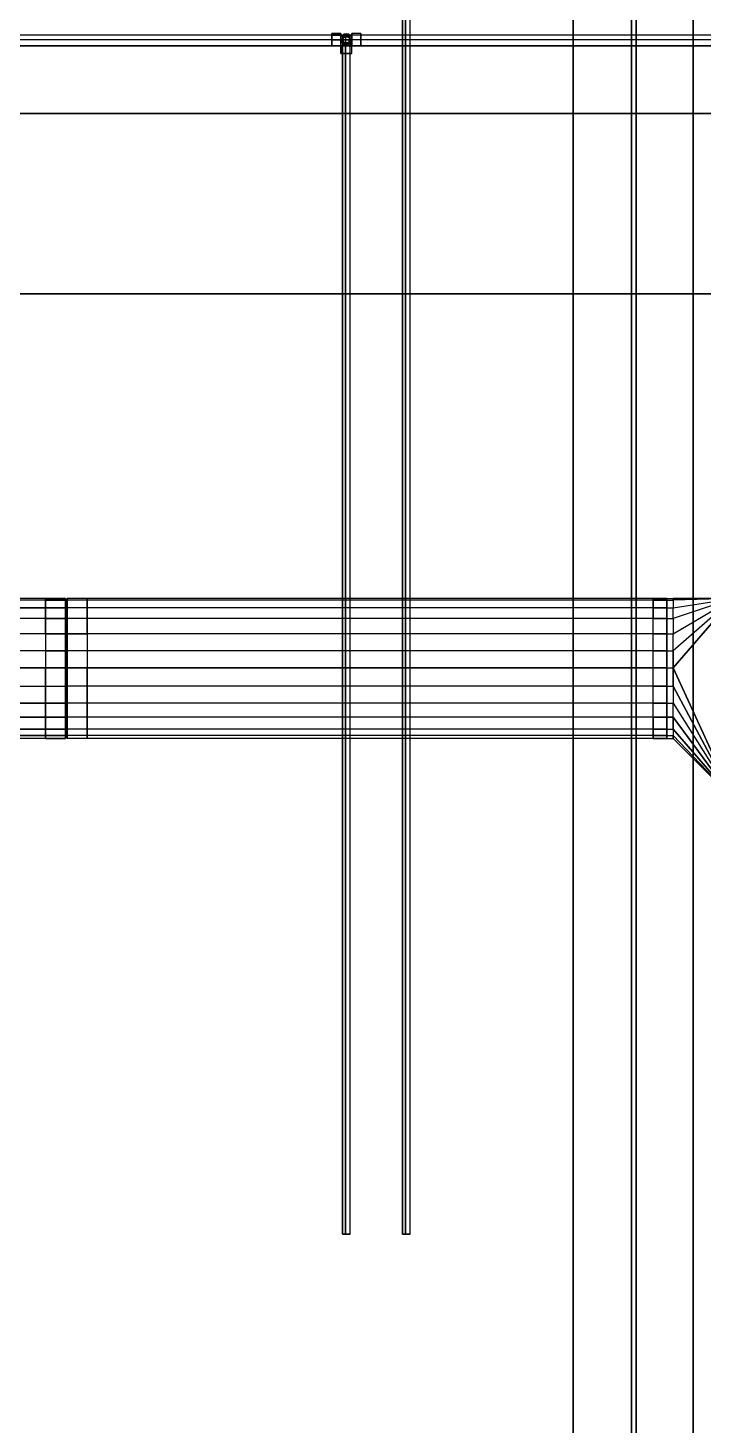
# Model space of a CAD drawing. Header units: metres. Extents: x 114 to 218, y 8 to 180.
# Drawn here: x 147.74 to 154.49, y 126.06 to 140.02 of the extents above; entities that cross this region are included whole.
import ezdxf

# ---------------------------------------------------------------- set-up
doc = ezdxf.new("R2010")
doc.units = ezdxf.units.M
doc.header["$MEASUREMENT"] = 0
for name, color, linetype in [('E-TRAY-STD', 7, 'Continuous'), ('M-SA2S-Conn', 7, 'Continuous'), ('M-SA2S-Rect', 7, 'Continuous'), ('M-SA2S-Round', 7, 'Continuous'), ('PI-HWR-Pipe', 7, 'Continuous'), ('PI-HWS-Fitting', 7, 'Continuous'), ('PI-HWS-Pipe', 7, 'Continuous'), ('S-3D-BEAM', 7, 'Continuous')]:
    doc.layers.add(name, color=color, linetype=linetype)

msp = doc.modelspace()

# ---------------------------------------------------------------- linework, layer by layer
at = {"layer": 'E-TRAY-STD', "color": 32, "true_color": 0xdd6e00}
for points in [[(126.489, 139.169), (185.478, 139.169), (185.478, 137.369), (126.489, 137.369), (126.489, 139.169)], [(185.478, 137.369), (185.478, 139.169), (126.489, 139.169), (126.489, 137.369), (185.478, 137.369)]]:
    msp.add_lwpolyline(points, dxfattribs=at)
at = {"layer": 'M-SA2S-Conn', "color": 5, "true_color": 0x0000ff}
for points in [[(147.916, 134.323), (147.916, 134.308), (148.116, 134.308)], [(147.916, 134.308), (147.916, 134.323), (148.116, 134.323)], [(147.916, 134.323), (147.916, 134.323)], [(148.116, 133.8), (148.116, 133.97), (148.116, 134.123), (148.116, 134.231), (148.116, 134.308), (148.116, 134.323), (148.116, 134.308), (148.116, 134.231), (148.116, 134.123), (148.116, 133.97), (148.116, 133.8), (148.116, 133.631), (148.116, 133.447), (148.116, 133.277), (148.116, 133.139), (148.116, 133.016), (148.116, 132.954), (148.116, 132.924), (148.116, 132.954), (148.116, 133.016), (148.116, 133.139), (148.116, 133.277), (148.116, 133.447), (148.116, 133.631), (148.116, 133.8)], [(148.116, 134.323), (148.116, 134.323)], [(148.331, 134.323), (148.331, 134.308), (148.131, 134.308)], [(148.331, 134.308), (148.331, 134.323), (148.131, 134.323)], [(148.131, 134.308), (148.131, 134.231), (148.131, 134.123), (148.131, 133.97), (148.131, 133.8), (148.131, 133.631), (148.131, 133.447), (148.131, 133.277), (148.131, 133.139), (148.131, 133.016), (148.131, 132.954), (148.131, 132.924), (148.131, 132.954), (148.131, 133.016), (148.131, 133.139), (148.131, 133.277), (148.131, 133.447), (148.131, 133.631), (148.131, 133.8), (148.131, 133.97), (148.131, 134.123), (148.131, 134.231), (148.131, 134.308), (148.131, 134.323), (148.131, 134.308)], [(148.131, 134.323), (148.131, 134.323)], [(148.331, 134.323), (148.331, 134.323)], [(147.916, 134.308), (147.916, 134.231), (148.116, 134.231)], [(147.916, 134.231), (147.916, 134.308), (148.116, 134.308)], [(147.916, 134.308), (147.916, 134.308)], [(147.916, 134.308), (147.916, 134.308)], [(147.916, 134.231), (147.916, 134.123), (148.116, 134.123)], [(147.916, 134.123), (147.916, 134.231), (148.116, 134.231)], [(147.916, 134.231), (147.916, 134.231)], [(147.916, 134.231), (147.916, 134.231)], [(148.116, 134.308), (148.131, 134.308), (148.131, 134.293), (148.116, 134.293)], [(148.116, 132.97), (148.116, 132.939), (148.116, 132.97), (148.116, 133.031), (148.116, 133.139), (148.116, 133.277), (148.116, 133.447), (148.116, 133.631), (148.116, 133.8), (148.116, 133.97), (148.116, 134.108), (148.116, 134.216), (148.116, 134.293), (148.116, 134.308), (148.116, 134.293), (148.116, 134.216), (148.116, 134.108), (148.116, 133.97), (148.116, 133.8), (148.116, 133.631), (148.116, 133.447), (148.116, 133.277), (148.116, 133.139), (148.116, 133.031), (148.116, 132.97)], [(148.116, 134.308), (148.116, 134.308)], [(148.116, 134.308), (148.116, 134.308)], [(148.116, 134.308), (148.116, 134.308)], [(148.131, 134.293), (148.116, 134.293)], [(148.131, 134.293), (148.131, 134.216), (148.116, 134.216)], [(148.116, 134.293), (148.116, 134.293)], [(148.116, 134.293), (148.116, 134.293)], [(148.116, 134.231), (148.116, 134.231)], [(148.116, 134.231), (148.116, 134.231)], [(148.131, 134.108), (148.131, 134.216), (148.116, 134.216)], [(148.131, 134.216), (148.131, 134.108), (148.116, 134.108)], [(148.116, 134.216), (148.116, 134.216)], [(148.116, 134.216), (148.116, 134.216)], [(148.331, 134.308), (148.331, 134.231), (148.131, 134.231)], [(148.331, 134.231), (148.331, 134.308), (148.131, 134.308)], [(148.131, 134.308), (148.131, 134.293), (148.131, 134.216)], [(148.131, 134.308), (148.131, 134.308)], [(148.131, 134.308), (148.131, 134.308)], [(148.131, 134.308), (148.131, 134.308)], [(148.131, 134.293), (148.131, 134.293)], [(148.131, 134.293), (148.131, 134.293)], [(148.331, 134.231), (148.331, 134.123), (148.131, 134.123)], [(148.331, 134.123), (148.331, 134.231), (148.131, 134.231)], [(148.131, 134.231), (148.131, 134.231)], [(148.131, 134.231), (148.131, 134.231)], [(148.131, 134.216), (148.131, 134.216)], [(148.131, 134.216), (148.131, 134.216)], [(148.331, 134.308), (148.331, 134.308)], [(148.331, 134.308), (148.331, 134.308)], [(148.331, 134.231), (148.331, 134.231)], [(148.331, 134.231), (148.331, 134.231)], [(147.916, 134.123), (147.916, 133.97), (148.116, 133.97)], [(148.116, 133.97), (147.916, 133.97), (147.916, 134.123), (148.116, 134.123)], [(147.916, 134.123), (147.916, 134.123)], [(147.916, 134.123), (147.916, 134.123)], [(148.116, 134.123), (148.116, 134.123)], [(148.116, 134.123), (148.116, 134.123)], [(148.131, 133.97), (148.131, 134.108), (148.116, 134.108)], [(148.131, 134.108), (148.131, 133.97), (148.116, 133.97)], [(148.116, 134.108), (148.116, 134.108)], [(148.116, 134.108), (148.116, 134.108)], [(148.331, 134.123), (148.331, 133.97), (148.131, 133.97)], [(148.131, 133.97), (148.331, 133.97), (148.331, 134.123), (148.131, 134.123)], [(148.131, 134.123), (148.131, 134.123)], [(148.131, 134.123), (148.131, 134.123)], [(148.131, 134.108), (148.131, 134.108)], [(148.131, 134.108), (148.131, 134.108)], [(148.331, 134.123), (148.331, 134.123)], [(148.331, 134.123), (148.331, 134.123)], [(147.916, 133.97), (147.916, 133.8), (147.916, 133.631)], [(147.916, 133.97), (147.916, 133.8), (148.116, 133.8)], [(147.916, 133.97), (147.916, 133.97)], [(147.916, 133.97), (147.916, 133.97)], [(148.131, 133.8), (148.131, 133.97), (148.116, 133.97)], [(148.131, 133.97), (148.131, 133.8), (148.116, 133.8)], [(148.116, 133.97), (148.116, 133.97)], [(148.116, 133.97), (148.116, 133.97)], [(148.116, 133.97), (148.116, 133.97)], [(148.116, 133.97), (148.116, 133.97)], [(148.331, 133.97), (148.331, 133.8), (148.131, 133.8)], [(148.131, 133.97), (148.131, 133.97)], [(148.131, 133.97), (148.131, 133.97)], [(148.131, 133.97), (148.131, 133.97)], [(148.131, 133.97), (148.131, 133.97)], [(148.331, 133.97), (148.331, 133.8), (148.331, 133.631)], [(148.331, 133.97), (148.331, 133.97)], [(148.331, 133.97), (148.331, 133.97)], [(147.916, 133.8), (148.116, 133.8)], [(147.916, 133.8), (147.916, 133.631), (148.116, 133.631)], [(147.916, 133.8), (147.916, 133.8)], [(147.916, 133.8), (147.916, 133.8)], [(148.131, 133.631), (148.131, 133.8), (148.116, 133.8)], [(148.131, 133.8), (148.131, 133.631), (148.116, 133.631)], [(148.116, 133.8), (148.116, 133.8)], [(148.116, 133.8), (148.116, 133.8)], [(148.116, 133.8), (148.116, 133.8)], [(148.116, 133.8), (148.116, 133.8)], [(148.331, 133.8), (148.131, 133.8)], [(148.331, 133.8), (148.331, 133.631), (148.131, 133.631)], [(148.131, 133.8), (148.131, 133.8)], [(148.131, 133.8), (148.131, 133.8)], [(148.131, 133.8), (148.131, 133.8)], [(148.131, 133.8), (148.131, 133.8)], [(148.331, 133.8), (148.331, 133.8)], [(148.331, 133.8), (148.331, 133.8)], [(147.916, 133.447), (147.916, 133.631), (148.116, 133.631)], [(147.916, 133.631), (147.916, 133.447), (148.116, 133.447)], [(147.916, 133.631), (147.916, 133.631)], [(147.916, 133.631), (147.916, 133.631)], [(148.131, 133.447), (148.131, 133.631), (148.116, 133.631)], [(148.131, 133.631), (148.131, 133.447), (148.116, 133.447)], [(148.116, 133.631), (148.116, 133.631)], [(148.116, 133.631), (148.116, 133.631)], [(148.116, 133.631), (148.116, 133.631)], [(148.116, 133.631), (148.116, 133.631)], [(148.331, 133.447), (148.331, 133.631), (148.131, 133.631)], [(148.331, 133.631), (148.331, 133.447), (148.131, 133.447)], [(148.131, 133.631), (148.131, 133.631)], [(148.131, 133.631), (148.131, 133.631)], [(148.131, 133.631), (148.131, 133.631)], [(148.131, 133.631), (148.131, 133.631)], [(148.331, 133.631), (148.331, 133.631)], [(148.331, 133.631), (148.331, 133.631)], [(147.916, 133.277), (147.916, 133.447), (148.116, 133.447)], [(147.916, 133.447), (147.916, 133.277), (148.116, 133.277)], [(147.916, 133.447), (147.916, 133.447)], [(147.916, 133.447), (147.916, 133.447)], [(148.131, 133.277), (148.131, 133.447), (148.116, 133.447)], [(148.131, 133.447), (148.131, 133.277), (148.116, 133.277)], [(148.116, 133.447), (148.116, 133.447)], [(148.116, 133.447), (148.116, 133.447)], [(148.116, 133.447), (148.116, 133.447)], [(148.116, 133.447), (148.116, 133.447)], [(148.331, 133.277), (148.331, 133.447), (148.131, 133.447)], [(148.331, 133.447), (148.331, 133.277), (148.131, 133.277)], [(148.131, 133.447), (148.131, 133.447)], [(148.131, 133.447), (148.131, 133.447)], [(148.131, 133.447), (148.131, 133.447)], [(148.131, 133.447), (148.131, 133.447)], [(148.331, 133.447), (148.331, 133.447)], [(148.331, 133.447), (148.331, 133.447)], [(147.916, 133.139), (147.916, 133.277), (148.116, 133.277)], [(147.916, 133.277), (147.916, 133.139), (148.116, 133.139)], [(147.916, 133.277), (147.916, 133.277)], [(147.916, 133.277), (147.916, 133.277)], [(148.131, 133.139), (148.131, 133.277), (148.116, 133.277)], [(148.131, 133.277), (148.131, 133.139), (148.116, 133.139)], [(148.116, 133.277), (148.116, 133.277)], [(148.116, 133.277), (148.116, 133.277)], [(148.116, 133.277), (148.116, 133.277)], [(148.116, 133.277), (148.116, 133.277)], [(148.331, 133.139), (148.331, 133.277), (148.131, 133.277)], [(148.331, 133.277), (148.331, 133.139), (148.131, 133.139)], [(148.131, 133.277), (148.131, 133.277)], [(148.131, 133.277), (148.131, 133.277)], [(148.131, 133.277), (148.131, 133.277)], [(148.131, 133.277), (148.131, 133.277)], [(148.331, 133.277), (148.331, 133.277)], [(148.331, 133.277), (148.331, 133.277)], [(147.916, 133.016), (147.916, 133.139), (148.116, 133.139)], [(147.916, 133.139), (147.916, 133.016), (148.116, 133.016)], [(147.916, 133.139), (147.916, 133.139)], [(147.916, 133.139), (147.916, 133.139)], [(148.131, 133.031), (148.131, 133.139), (148.116, 133.139)], [(148.131, 133.139), (148.131, 133.031), (148.116, 133.031)], [(148.116, 133.139), (148.116, 133.139)], [(148.116, 133.139), (148.116, 133.139)], [(148.116, 133.139), (148.116, 133.139)], [(148.116, 133.139), (148.116, 133.139)], [(148.331, 133.016), (148.331, 133.139), (148.131, 133.139)], [(148.331, 133.139), (148.331, 133.016), (148.131, 133.016)], [(148.131, 133.139), (148.131, 133.139)], [(148.131, 133.139), (148.131, 133.139)], [(148.131, 133.139), (148.131, 133.139)], [(148.131, 133.139), (148.131, 133.139)], [(148.331, 133.139), (148.331, 133.139)], [(148.331, 133.139), (148.331, 133.139)], [(147.916, 132.954), (147.916, 133.016), (148.116, 133.016)], [(147.916, 133.016), (147.916, 132.954), (148.116, 132.954)], [(147.916, 133.016), (147.916, 133.016)], [(147.916, 133.016), (147.916, 133.016)], [(147.916, 132.924), (147.916, 132.954), (148.116, 132.954)], [(147.916, 132.954), (147.916, 132.924), (148.116, 132.924)], [(147.916, 132.954), (147.916, 132.954)], [(147.916, 132.954), (147.916, 132.954)], [(147.916, 132.924), (147.916, 132.924)], [(148.131, 132.97), (148.131, 133.031), (148.116, 133.031)], [(148.131, 133.031), (148.131, 132.97), (148.116, 132.97)], [(148.116, 133.031), (148.116, 133.031)], [(148.116, 133.031), (148.116, 133.031)], [(148.116, 133.016), (148.116, 133.016)], [(148.116, 133.016), (148.116, 133.016)], [(148.131, 132.939), (148.131, 132.97), (148.116, 132.97)], [(148.131, 132.97), (148.131, 132.939), (148.116, 132.939)], [(148.116, 132.97), (148.116, 132.97)], [(148.116, 132.97), (148.116, 132.97)], [(148.116, 132.954), (148.116, 132.954)], [(148.116, 132.954), (148.116, 132.954)], [(148.116, 132.939), (148.116, 132.939)], [(148.116, 132.924), (148.116, 132.924)], [(148.131, 133.031), (148.131, 133.031)], [(148.131, 133.031), (148.131, 133.031)], [(148.331, 132.954), (148.331, 133.016), (148.131, 133.016)], [(148.331, 133.016), (148.331, 132.954), (148.131, 132.954)], [(148.131, 133.016), (148.131, 133.016)], [(148.131, 133.016), (148.131, 133.016)], [(148.131, 132.97), (148.131, 132.97)], [(148.131, 132.97), (148.131, 132.97)], [(148.331, 132.924), (148.331, 132.954), (148.131, 132.954)], [(148.331, 132.954), (148.331, 132.924), (148.131, 132.924)], [(148.131, 132.954), (148.131, 132.954)], [(148.131, 132.954), (148.131, 132.954)], [(148.131, 132.939), (148.131, 132.939)], [(148.131, 132.924), (148.131, 132.924)], [(148.331, 133.016), (148.331, 133.016)], [(148.331, 133.016), (148.331, 133.016)], [(148.331, 132.954), (148.331, 132.954)], [(148.331, 132.954), (148.331, 132.954)], [(148.331, 132.924), (148.331, 132.924)]]:
    msp.add_lwpolyline(points, dxfattribs=at)
at = {"layer": 'M-SA2S-Rect', "color": 5, "true_color": 0x0000ff}
for points in [[(153.992, 134.323), (153.992, 134.308), (154.192, 134.308)], [(153.992, 134.308), (153.992, 134.323), (154.192, 134.323)], [(153.992, 134.323), (153.992, 134.323)], [(154.192, 133.8), (154.192, 133.97), (154.791, 134.323), (154.192, 133.8), (154.192, 133.631)], [(154.192, 134.123), (154.192, 134.231), (154.791, 134.323), (154.192, 134.123), (154.192, 133.97)], [(154.791, 134.323), (154.192, 134.308), (154.192, 134.231)], [(154.192, 134.308), (154.192, 134.231), (154.791, 134.323), (154.192, 134.308), (154.192, 134.323), (154.192, 134.308)], [(154.192, 134.123), (154.192, 133.97), (154.791, 134.323), (154.192, 134.123), (154.192, 134.231)], [(154.791, 134.323), (154.791, 134.323), (154.192, 133.8), (154.192, 133.97)], [(154.192, 133.631), (154.791, 132.324), (154.791, 134.323), (154.192, 133.631), (154.791, 134.323), (154.192, 134.323), (154.791, 134.323)], [(154.192, 134.323), (154.192, 134.323)], [(153.992, 134.308), (153.992, 134.231), (154.192, 134.231)], [(153.992, 134.231), (153.992, 134.308), (154.192, 134.308)], [(153.992, 134.308), (153.992, 134.308)], [(153.992, 134.308), (153.992, 134.308)], [(153.992, 134.231), (153.992, 134.123), (154.192, 134.123)], [(153.992, 134.123), (153.992, 134.231), (154.192, 134.231)], [(153.992, 134.231), (153.992, 134.231)], [(153.992, 134.231), (153.992, 134.231)], [(154.192, 134.308), (154.192, 134.308)], [(154.192, 134.308), (154.192, 134.308)], [(154.192, 134.231), (154.192, 134.231)], [(154.192, 134.231), (154.192, 134.231)], [(153.992, 133.277), (153.992, 133.447), (153.992, 133.631), (153.992, 133.8), (153.992, 133.97), (153.992, 134.123)], [(153.992, 133.97), (153.992, 134.123), (154.192, 134.123)], [(153.992, 134.123), (153.992, 134.123)], [(153.992, 134.123), (153.992, 134.123)], [(154.192, 134.123), (154.192, 134.123)], [(154.192, 134.123), (154.192, 134.123)], [(153.992, 133.97), (154.192, 133.97)], [(153.992, 133.8), (153.992, 133.97), (154.192, 133.97)], [(153.992, 133.97), (153.992, 133.97)], [(153.992, 133.97), (153.992, 133.97)], [(154.192, 133.97), (154.192, 133.97)], [(154.192, 133.97), (154.192, 133.97)], [(153.992, 133.8), (154.192, 133.8)], [(153.992, 133.631), (153.992, 133.8), (154.192, 133.8)], [(153.992, 133.8), (153.992, 133.8)], [(153.992, 133.8), (153.992, 133.8)], [(154.192, 133.631), (154.192, 133.8)], [(154.192, 133.8), (154.192, 133.8)], [(154.192, 133.8), (154.192, 133.8)], [(153.992, 133.631), (154.192, 133.631)], [(153.992, 133.447), (153.992, 133.631), (154.192, 133.631)], [(153.992, 133.631), (153.992, 133.631)], [(153.992, 133.631), (153.992, 133.631)], [(154.192, 133.447), (154.192, 133.277), (154.791, 132.324), (154.192, 133.631), (154.192, 133.447), (154.791, 132.324)], [(154.192, 133.447), (154.192, 133.631)], [(154.192, 133.631), (154.192, 133.631)], [(154.192, 133.631), (154.192, 133.631)], [(153.992, 133.447), (154.192, 133.447)], [(153.992, 133.277), (153.992, 133.447), (154.192, 133.447)], [(153.992, 133.447), (153.992, 133.447)], [(153.992, 133.447), (153.992, 133.447)], [(154.192, 133.139), (154.192, 133.277), (154.791, 132.324), (154.791, 132.324), (154.192, 133.447), (154.192, 133.277)], [(154.192, 133.447), (154.192, 133.447)], [(154.192, 133.447), (154.192, 133.447)], [(153.992, 133.139), (153.992, 133.277), (154.192, 133.277)], [(153.992, 133.139), (153.992, 133.277), (154.192, 133.277)], [(153.992, 133.277), (153.992, 133.277)], [(153.992, 133.277), (153.992, 133.277)], [(154.192, 133.139), (154.192, 133.016), (154.791, 132.324), (154.192, 133.139), (154.192, 133.277)], [(154.192, 133.277), (154.192, 133.277)], [(154.192, 133.277), (154.192, 133.277)], [(154.192, 133.139), (153.992, 133.139), (153.992, 133.016), (154.192, 133.016)], [(153.992, 133.016), (153.992, 133.139), (154.192, 133.139)], [(153.992, 133.139), (153.992, 133.139)], [(153.992, 133.139), (153.992, 133.139)], [(154.192, 133.016), (154.192, 133.139), (154.791, 132.324), (154.192, 133.016), (154.192, 132.954)], [(154.192, 133.139), (154.192, 133.139)], [(154.192, 133.139), (154.192, 133.139)], [(153.992, 133.016), (153.992, 132.954), (154.192, 132.954)], [(153.992, 132.954), (153.992, 133.016), (154.192, 133.016)], [(153.992, 133.016), (153.992, 133.016)], [(153.992, 133.016), (153.992, 133.016)], [(153.992, 132.954), (153.992, 132.924), (154.192, 132.924)], [(153.992, 132.924), (153.992, 132.954), (154.192, 132.954)], [(153.992, 132.954), (153.992, 132.954)], [(153.992, 132.954), (153.992, 132.954)], [(153.992, 132.924), (153.992, 132.924)], [(154.192, 133.016), (154.192, 132.954), (154.192, 132.924), (154.192, 132.954), (154.791, 132.324), (154.192, 132.954)], [(154.192, 133.016), (154.192, 133.016)], [(154.192, 133.016), (154.192, 133.016)], [(154.192, 132.954), (154.192, 132.954)], [(154.192, 132.954), (154.192, 132.954)], [(154.192, 132.924), (154.791, 132.324), (154.192, 132.924)], [(154.192, 132.924), (154.192, 132.924)]]:
    msp.add_lwpolyline(points, dxfattribs=at)
at = {"layer": 'M-SA2S-Round', "color": 5, "true_color": 0x0000ff}
for points in [[(148.116, 134.308), (148.116, 134.323), (144.639, 134.323)], [(148.116, 134.323), (148.116, 134.308), (144.639, 134.308)], [(148.116, 134.323), (148.116, 134.323)], [(148.131, 134.231), (148.131, 134.308), (148.131, 134.323), (148.131, 134.308), (148.131, 134.231), (148.131, 134.123), (148.131, 133.97), (148.131, 133.8), (148.131, 133.631), (148.131, 133.447), (148.131, 133.277), (148.131, 133.139), (148.131, 133.016), (148.131, 132.954), (148.131, 132.924), (148.131, 132.954), (148.131, 133.016), (148.131, 133.139), (148.131, 133.277), (148.131, 133.447), (148.131, 133.631), (148.131, 133.8), (148.131, 133.97), (148.131, 134.123), (148.131, 134.231)], [(154.13, 134.323), (148.131, 134.323)], [(148.131, 134.323), (148.131, 134.323)], [(154.13, 132.924), (154.13, 132.954), (154.13, 133.016), (154.13, 133.139), (154.13, 133.277), (154.13, 133.447), (154.13, 133.631), (154.13, 133.8), (154.13, 133.97), (154.13, 134.123), (154.13, 134.231), (154.13, 134.308), (154.13, 134.323), (154.13, 134.308), (154.13, 134.231), (154.13, 134.123), (154.13, 133.97), (154.13, 133.8), (154.13, 133.631), (154.13, 133.447), (154.13, 133.277), (154.13, 133.139), (154.13, 133.016), (154.13, 132.954), (154.13, 132.924)], [(154.13, 134.323), (154.13, 134.323)], [(148.116, 134.231), (148.116, 134.308), (144.639, 134.308)], [(148.116, 134.123), (148.116, 134.231), (144.639, 134.231)], [(144.639, 134.231), (148.116, 134.231)], [(148.116, 134.308), (148.116, 134.231), (148.116, 134.123)], [(148.116, 134.308), (148.116, 134.308)], [(148.116, 134.308), (148.116, 134.308)], [(148.116, 134.231), (148.116, 134.231)], [(148.116, 134.231), (148.116, 134.231)], [(154.13, 134.308), (148.131, 134.308)], [(154.13, 134.308), (148.131, 134.308)], [(148.131, 134.308), (148.131, 134.308)], [(148.131, 134.308), (148.131, 134.308)], [(154.13, 134.231), (148.131, 134.231)], [(154.13, 134.231), (148.131, 134.231)], [(148.131, 134.231), (148.131, 134.231)], [(148.131, 134.231), (148.131, 134.231)], [(154.13, 134.308), (154.13, 134.308)], [(154.13, 134.308), (154.13, 134.308)], [(154.13, 134.231), (154.13, 134.231)], [(154.13, 134.231), (154.13, 134.231)], [(148.116, 133.97), (148.116, 134.123), (144.639, 134.123)], [(148.116, 133.97), (148.116, 134.123), (144.639, 134.123)], [(148.116, 134.123), (148.116, 134.123)], [(148.116, 134.123), (148.116, 134.123)], [(154.13, 134.123), (148.131, 134.123)], [(154.13, 134.123), (148.131, 134.123)], [(148.131, 134.123), (148.131, 134.123)], [(148.131, 134.123), (148.131, 134.123)], [(154.13, 134.123), (154.13, 134.123)], [(154.13, 134.123), (154.13, 134.123)], [(148.116, 133.8), (148.116, 133.97), (144.639, 133.97)], [(148.116, 133.8), (148.116, 133.97), (144.639, 133.97)], [(148.116, 133.97), (148.116, 133.97)], [(148.116, 133.97), (148.116, 133.97)], [(154.13, 133.97), (148.131, 133.97)], [(154.13, 133.97), (148.131, 133.97)], [(148.131, 133.97), (148.131, 133.97)], [(148.131, 133.97), (148.131, 133.97)], [(154.13, 133.97), (154.13, 133.97)], [(154.13, 133.97), (154.13, 133.97)], [(148.116, 133.631), (148.116, 133.8), (144.639, 133.8)], [(144.639, 133.447), (148.116, 133.447), (148.116, 133.631), (148.116, 133.8), (144.639, 133.8)], [(148.116, 133.8), (148.116, 133.8)], [(148.116, 133.8), (148.116, 133.8)], [(154.13, 133.8), (148.131, 133.8)], [(154.13, 133.8), (148.131, 133.8)], [(148.131, 133.8), (148.131, 133.8)], [(148.131, 133.8), (148.131, 133.8)], [(154.13, 133.8), (154.13, 133.8)], [(154.13, 133.8), (154.13, 133.8)], [(144.639, 133.631), (148.116, 133.631)], [(144.639, 133.447), (144.639, 133.277), (148.116, 133.277), (148.116, 133.447), (148.116, 133.631), (144.639, 133.631), (144.639, 133.447), (148.116, 133.447)], [(148.116, 133.631), (148.116, 133.631)], [(148.116, 133.631), (148.116, 133.631)], [(148.131, 133.631), (154.13, 133.631)], [(154.13, 133.631), (148.131, 133.631)], [(148.131, 133.631), (148.131, 133.631)], [(148.131, 133.631), (148.131, 133.631)], [(154.13, 133.631), (154.13, 133.631)], [(154.13, 133.631), (154.13, 133.631)], [(148.116, 133.447), (148.116, 133.277), (144.639, 133.277)], [(148.116, 133.447), (148.116, 133.447)], [(148.116, 133.447), (148.116, 133.447)], [(154.13, 133.447), (148.131, 133.447)], [(154.13, 133.447), (148.131, 133.447)], [(148.131, 133.447), (148.131, 133.447)], [(148.131, 133.447), (148.131, 133.447)], [(154.13, 133.447), (154.13, 133.447)], [(154.13, 133.447), (154.13, 133.447)], [(148.116, 133.277), (148.116, 133.139), (144.639, 133.139)], [(148.116, 133.016), (148.116, 133.139), (148.116, 133.277)], [(148.116, 133.277), (148.116, 133.277)], [(148.116, 133.277), (148.116, 133.277)], [(154.13, 133.277), (148.131, 133.277)], [(154.13, 133.277), (148.131, 133.277)], [(148.131, 133.277), (148.131, 133.277)], [(148.131, 133.277), (148.131, 133.277)], [(154.13, 133.277), (154.13, 133.277)], [(154.13, 133.277), (154.13, 133.277)], [(148.116, 133.139), (148.116, 133.016), (144.639, 133.016)], [(144.639, 133.139), (148.116, 133.139)], [(148.116, 133.139), (148.116, 133.139)], [(148.116, 133.139), (148.116, 133.139)], [(154.13, 133.139), (148.131, 133.139)], [(154.13, 133.139), (148.131, 133.139)], [(148.131, 133.139), (148.131, 133.139)], [(148.131, 133.139), (148.131, 133.139)], [(154.13, 133.139), (154.13, 133.139)], [(154.13, 133.139), (154.13, 133.139)], [(144.639, 133.016), (148.116, 133.016), (148.116, 132.954), (144.639, 132.954), (148.116, 132.954), (148.116, 132.924), (144.639, 132.924)], [(148.116, 133.016), (148.116, 132.954), (148.116, 132.924)], [(148.116, 133.016), (148.116, 133.016)], [(148.116, 133.016), (148.116, 133.016)], [(148.116, 132.954), (148.116, 132.954)], [(148.116, 132.954), (148.116, 132.954)], [(148.116, 132.924), (148.116, 132.924)], [(154.13, 133.016), (148.131, 133.016)], [(154.13, 133.016), (148.131, 133.016)], [(148.131, 133.016), (148.131, 133.016)], [(148.131, 133.016), (148.131, 133.016)], [(154.13, 132.954), (148.131, 132.954)], [(154.13, 132.954), (148.131, 132.954)], [(148.131, 132.954), (148.131, 132.954)], [(148.131, 132.954), (148.131, 132.954)], [(154.13, 132.924), (148.131, 132.924)], [(148.131, 132.924), (148.131, 132.924)], [(154.13, 133.016), (154.13, 133.016)], [(154.13, 133.016), (154.13, 133.016)], [(154.13, 132.954), (154.13, 132.954)], [(154.13, 132.954), (154.13, 132.954)], [(154.13, 132.924), (154.13, 132.924)]]:
    msp.add_lwpolyline(points, dxfattribs=at)
at = {"layer": 'PI-HWR-Pipe', "color": 5, "true_color": 0x0000ff}
for points in [[(151.515, 140.599), (151.515, 127.971)], [(151.484, 127.971), (151.484, 140.553)], [(151.484, 140.553), (151.484, 127.971)], [(151.515, 127.971), (151.515, 140.553)], [(151.515, 127.971), (151.515, 140.553)], [(151.561, 127.971), (151.561, 140.553)], [(151.561, 127.971), (151.561, 140.553)], [(151.515, 134.262), (151.515, 134.262)], [(151.484, 127.971), (151.515, 127.971), (151.546, 127.971), (151.561, 127.971), (151.546, 127.971), (151.515, 127.971), (151.484, 127.971)], [(151.515, 127.971), (151.515, 127.971)], [(151.561, 127.971), (151.561, 127.971)]]:
    msp.add_lwpolyline(points, dxfattribs=at)
at = {"layer": 'PI-HWS-Fitting', "color": 1, "true_color": 0xff0000}
for points in [[(150.777, 139.969), (150.777, 139.953), (150.777, 139.907), (150.777, 139.861), (150.777, 139.845), (150.777, 139.861), (150.777, 139.907), (150.777, 139.953), (150.777, 139.938), (150.777, 139.907), (150.777, 139.861), (150.777, 139.845), (150.777, 139.861), (150.777, 139.907), (150.777, 139.938), (150.777, 139.953), (150.777, 139.969)], [(150.777, 139.969), (150.869, 139.969)], [(150.869, 139.969), (150.777, 139.969)], [(150.777, 139.953), (150.869, 139.953)], [(150.869, 139.953), (150.777, 139.953)], [(150.777, 139.907), (150.869, 139.907)], [(150.777, 139.907), (150.869, 139.907)], [(150.777, 139.907), (150.869, 139.907)], [(150.777, 139.907), (150.869, 139.907)], [(150.777, 139.907), (150.777, 139.907)], [(150.869, 139.845), (150.869, 139.861), (150.869, 139.907), (150.869, 139.938), (150.869, 139.953), (150.869, 139.938), (150.869, 139.907), (150.869, 139.861), (150.869, 139.845), (150.869, 139.861), (150.869, 139.907), (150.869, 139.953), (150.869, 139.969), (150.869, 139.953), (150.869, 139.907), (150.869, 139.861), (150.869, 139.845)], [(150.869, 139.953), (150.869, 139.938), (150.869, 139.907), (150.869, 139.861), (150.869, 139.845), (150.869, 139.861), (150.869, 139.907), (150.869, 139.938), (150.869, 139.953)], [(150.869, 139.953), (150.977, 139.953)], [(150.977, 139.953), (150.869, 139.953)], [(150.869, 139.907), (150.884, 139.907)], [(150.869, 139.907), (150.977, 139.907)], [(150.869, 139.907), (150.869, 139.907)], [(150.869, 139.907), (150.869, 139.907)], [(150.869, 139.907), (150.869, 139.907)], [(150.869, 139.907), (150.869, 139.907)], [(150.915, 139.861), (150.931, 139.861), (150.946, 139.861), (150.946, 139.876), (150.961, 139.892), (150.961, 139.907), (150.961, 139.922), (150.946, 139.938), (150.931, 139.938), (150.915, 139.938), (150.9, 139.938), (150.884, 139.938), (150.884, 139.922), (150.884, 139.907), (150.884, 139.892), (150.884, 139.876), (150.9, 139.861), (150.915, 139.861)], [(150.884, 139.907), (150.884, 139.907)], [(150.884, 139.907), (150.884, 139.907)], [(150.884, 139.907), (150.884, 139.907)], [(150.884, 139.907), (150.884, 139.907)], [(150.884, 139.907), (150.884, 139.907)], [(150.884, 139.907), (150.884, 139.892), (150.884, 139.845)], [(150.884, 139.907), (150.884, 139.892), (150.884, 139.845)], [(150.915, 139.953), (150.915, 139.953)], [(150.915, 139.953), (150.915, 139.953)], [(150.915, 139.938), (150.915, 139.938)], [(150.915, 139.938), (150.915, 139.938)], [(150.915, 139.938), (150.915, 139.938)], [(150.915, 139.938), (150.915, 139.938)], [(150.915, 139.938), (150.915, 139.922), (150.915, 139.845)], [(150.915, 139.938), (150.915, 139.938)], [(150.915, 139.938), (150.915, 139.938)], [(150.961, 139.907), (150.977, 139.907)], [(150.961, 139.907), (150.961, 139.907)], [(150.961, 139.907), (150.961, 139.907)], [(150.961, 139.907), (150.961, 139.907)], [(150.961, 139.907), (150.961, 139.907)], [(150.961, 139.907), (150.961, 139.907)], [(150.961, 139.907), (150.961, 139.892), (150.961, 139.845)], [(150.961, 139.845), (150.961, 139.892), (150.961, 139.907)], [(150.977, 139.969), (150.977, 139.953), (150.977, 139.907), (150.977, 139.861), (150.977, 139.845), (150.977, 139.861), (150.977, 139.907), (150.977, 139.953), (150.977, 139.938), (150.977, 139.907), (150.977, 139.861), (150.977, 139.845), (150.977, 139.861), (150.977, 139.907), (150.977, 139.938), (150.977, 139.953), (150.977, 139.938), (150.977, 139.907), (150.977, 139.861), (150.977, 139.845), (150.977, 139.861), (150.977, 139.907), (150.977, 139.938), (150.977, 139.953), (150.977, 139.969)], [(151.069, 139.969), (150.977, 139.969)], [(151.069, 139.969), (150.977, 139.969)], [(151.069, 139.953), (150.977, 139.953)], [(150.977, 139.953), (150.977, 139.953)], [(151.069, 139.953), (150.977, 139.953)], [(151.069, 139.907), (150.977, 139.907)], [(151.069, 139.907), (150.977, 139.907)], [(151.069, 139.907), (150.977, 139.907)], [(151.069, 139.907), (150.977, 139.907)], [(150.977, 139.907), (150.977, 139.907)], [(150.977, 139.907), (150.977, 139.907)], [(150.977, 139.907), (150.977, 139.907)], [(150.977, 139.907), (150.977, 139.907)], [(150.977, 139.907), (150.977, 139.907)], [(151.069, 139.845), (151.069, 139.861), (151.069, 139.907), (151.069, 139.938), (151.069, 139.953), (151.069, 139.938), (151.069, 139.907), (151.069, 139.861), (151.069, 139.845), (151.069, 139.861), (151.069, 139.907), (151.069, 139.953), (151.069, 139.969), (151.069, 139.953), (151.069, 139.907), (151.069, 139.861), (151.069, 139.845)], [(151.069, 139.907), (151.069, 139.907)], [(150.777, 139.845), (150.869, 139.845)], [(150.777, 139.845), (150.869, 139.845)], [(150.777, 139.845), (150.869, 139.845)], [(150.777, 139.845), (150.869, 139.845)], [(150.869, 139.845), (150.977, 139.845)], [(150.869, 139.845), (150.977, 139.845), (151.069, 139.845)], [(150.977, 139.845), (150.961, 139.845), (150.915, 139.845), (150.884, 139.845), (150.869, 139.845), (150.884, 139.845), (150.915, 139.845), (150.961, 139.845), (150.977, 139.845)], [(150.869, 139.769), (150.869, 139.845)], [(150.869, 139.845), (150.869, 139.769)], [(150.869, 139.769), (150.884, 139.769), (150.915, 139.769), (150.961, 139.769), (150.977, 139.769), (150.961, 139.769), (150.915, 139.769), (150.884, 139.769), (150.915, 139.769), (150.946, 139.769), (150.961, 139.769), (150.946, 139.769), (150.915, 139.769), (150.884, 139.769), (150.869, 139.769)], [(150.884, 139.845), (150.915, 139.845), (150.946, 139.845), (150.961, 139.845), (150.946, 139.845), (150.915, 139.845), (150.884, 139.845)], [(150.961, 139.845), (150.946, 139.845), (150.915, 139.845), (150.884, 139.845), (150.915, 139.845), (150.946, 139.845), (150.961, 139.845)], [(150.884, 139.845), (150.915, 139.845), (150.946, 139.845), (150.961, 139.845), (150.946, 139.845), (150.915, 139.845), (150.884, 139.845), (150.884, 139.769)], [(150.884, 139.845), (150.884, 139.845)], [(150.961, 139.845), (150.946, 139.845), (150.915, 139.845), (150.884, 139.845), (150.915, 139.845), (150.946, 139.845), (150.961, 139.845)], [(150.884, 139.845), (150.884, 139.769)], [(150.884, 139.845), (150.884, 139.845)], [(150.915, 139.861), (150.915, 139.861)], [(150.915, 139.861), (150.915, 139.861)], [(150.915, 139.861), (150.915, 139.861)], [(150.915, 139.861), (150.915, 139.861)], [(150.915, 139.861), (150.915, 139.861)], [(150.915, 139.861), (150.915, 139.845)], [(150.915, 139.861), (150.915, 139.861)], [(150.915, 139.861), (150.915, 139.861)], [(150.915, 139.845), (150.915, 139.845)], [(150.915, 139.769), (150.915, 139.845)], [(150.915, 139.769), (150.915, 139.845)], [(150.915, 139.769), (150.915, 139.845)], [(150.915, 139.769), (150.915, 139.845)], [(150.915, 139.845), (150.915, 139.845)], [(150.915, 139.845), (150.915, 139.845)], [(150.915, 139.845), (150.915, 139.845)], [(150.915, 139.845), (150.915, 139.845)], [(150.915, 139.845), (150.915, 139.845)], [(150.915, 139.769), (150.915, 139.769)], [(150.915, 139.769), (150.915, 139.769)], [(150.961, 139.769), (150.961, 139.845)], [(150.961, 139.845), (150.961, 139.845)], [(150.961, 139.769), (150.961, 139.845)], [(150.961, 139.845), (150.961, 139.845)], [(151.069, 139.845), (150.977, 139.845)], [(151.069, 139.845), (150.977, 139.845)], [(150.977, 139.845), (151.069, 139.845)], [(150.977, 139.769), (150.977, 139.845)], [(150.977, 139.769), (150.977, 139.845)]]:
    msp.add_lwpolyline(points, dxfattribs=at)
for centre, radius in [((150.923, 139.915), 0.0538), ((150.923, 139.915), 0.0538), ((150.923, 139.915), 0.0538), ((150.923, 139.915), 0.0538), ((150.923, 139.915), 0.0385), ((150.923, 139.915), 0.0385), ((150.923, 139.915), 0.0385), ((150.923, 139.915), 0.0385), ((150.923, 139.915), 0.0385), ((150.923, 139.915), 0.0385), ((150.923, 139.915), 0.0385), ((150.923, 139.899), 0.0385), ((150.923, 139.899), 0.0385)]:
    msp.add_circle(centre, radius, dxfattribs=at)
for start, end in [(0, 302.6956), (302.8244, 237.3979), (237.3455, 180.0722), (180, 270), (270, 0)]:
    msp.add_arc((150.923, 139.915), 0.0385, start, end, dxfattribs=at)
for points, start_tangent, end_tangent in [([(150.923, 139.907), (150.884, 139.884)], (-1, 0), (0, -1)), ([(150.961, 139.884), (150.923, 139.907)], (0, 1), (-1, 0)), ([(150.884, 139.884), (150.923, 139.861)], (0, -1), (1, 0)), ([(150.923, 139.861), (150.961, 139.884)], (1, 0), (0, 1))]:
    msp.add_spline(points, degree=3, dxfattribs=dict(at, start_tangent=start_tangent, end_tangent=end_tangent))
at = {"layer": 'PI-HWS-Pipe', "color": 1, "true_color": 0xff0000}
for points in [[(150.869, 139.845), (150.869, 139.861), (150.869, 139.907), (150.869, 139.938), (150.869, 139.953), (150.869, 139.938), (150.869, 139.907), (150.869, 139.861), (150.869, 139.845), (126.489, 139.845)], [(150.869, 139.953), (126.489, 139.953)], [(150.869, 139.953), (126.489, 139.953)], [(184.294, 106.359), (184.294, 108.621), (184.294, 139.907), (126.489, 139.907)], [(150.869, 139.907), (126.489, 139.907)], [(150.869, 139.907), (150.869, 139.907), (126.489, 139.907)], [(150.884, 139.907), (150.884, 139.907)], [(150.915, 139.938), (150.915, 139.938)], [(150.915, 139.907), (150.915, 127.971)], [(150.961, 139.907), (150.961, 139.907)], [(150.961, 139.907), (150.961, 139.907)], [(150.977, 139.953), (150.977, 139.938), (150.977, 139.907), (150.977, 139.861), (150.977, 139.845), (150.977, 139.861), (150.977, 139.907), (150.977, 139.938), (150.977, 139.953)], [(184.232, 139.953), (150.977, 139.953)], [(184.232, 139.953), (150.977, 139.953)], [(184.232, 139.907), (150.977, 139.907)], [(184.232, 139.907), (184.232, 139.907), (150.977, 139.907)], [(126.489, 139.845), (150.869, 139.845)], [(150.961, 139.845), (150.946, 139.845), (150.915, 139.845), (150.884, 139.845), (150.915, 139.845), (150.946, 139.845), (150.961, 139.845)], [(150.884, 127.971), (150.884, 139.845)], [(150.884, 139.845), (150.884, 127.971)], [(150.915, 139.861), (150.915, 139.861)], [(150.915, 127.971), (150.915, 139.845)], [(150.915, 127.971), (150.915, 139.845)], [(150.961, 127.971), (150.961, 139.845)], [(150.961, 139.845), (150.961, 139.845)], [(150.961, 127.971), (150.961, 139.845)], [(184.232, 139.845), (150.977, 139.845)], [(150.977, 139.845), (184.232, 139.845)], [(150.915, 133.908), (150.915, 133.908)], [(150.884, 127.971), (150.915, 127.971), (150.946, 127.971), (150.961, 127.971), (150.946, 127.971), (150.915, 127.971), (150.884, 127.971)], [(150.915, 127.971), (150.915, 127.971)], [(150.961, 127.971), (150.961, 127.971)]]:
    msp.add_lwpolyline(points, dxfattribs=at)
msp.add_circle((150.923, 139.915), 0.0385, dxfattribs=at)
msp.add_circle((150.923, 139.915), 0.0385, dxfattribs=at)
at = {"layer": 'S-3D-BEAM', "color": 4, "true_color": 0x00ffff}
for points in [[(153.192, 162.011), (154.391, 162.011), (154.391, 162.011), (154.391, 109.467), (153.192, 109.467), (153.192, 162.011)], [(153.192, 109.467), (153.192, 162.011), (153.192, 109.467)], [(153.776, 162.011), (153.192, 162.011), (153.192, 162.011), (153.192, 109.467), (153.776, 109.467), (153.776, 162.011)], [(153.192, 162.011), (153.776, 162.011), (153.776, 162.011), (153.776, 109.467), (153.192, 109.467), (153.192, 162.011)], [(153.192, 109.467), (153.192, 162.011), (153.192, 109.467)], [(154.391, 162.011), (153.192, 162.011), (153.192, 162.011), (153.192, 109.467), (154.391, 109.467), (154.391, 162.011)], [(153.822, 162.011), (154.391, 162.011), (153.822, 162.011), (153.822, 162.011), (153.822, 109.467), (154.391, 109.467), (154.391, 162.011), (154.391, 162.011), (153.192, 162.011), (153.776, 162.011)], [(153.776, 109.467), (153.776, 162.011), (153.776, 109.467)], [(153.822, 162.011), (154.391, 162.011), (154.391, 162.011), (154.391, 109.467), (153.822, 109.467), (153.822, 162.011)], [(153.822, 109.467), (153.822, 162.011), (153.822, 109.467)], [(154.391, 109.467), (154.391, 162.011), (154.391, 109.467)], [(154.391, 109.467), (154.391, 162.011), (154.391, 109.467)]]:
    msp.add_lwpolyline(points, dxfattribs=at)

doc.saveas('drawing.dxf')
